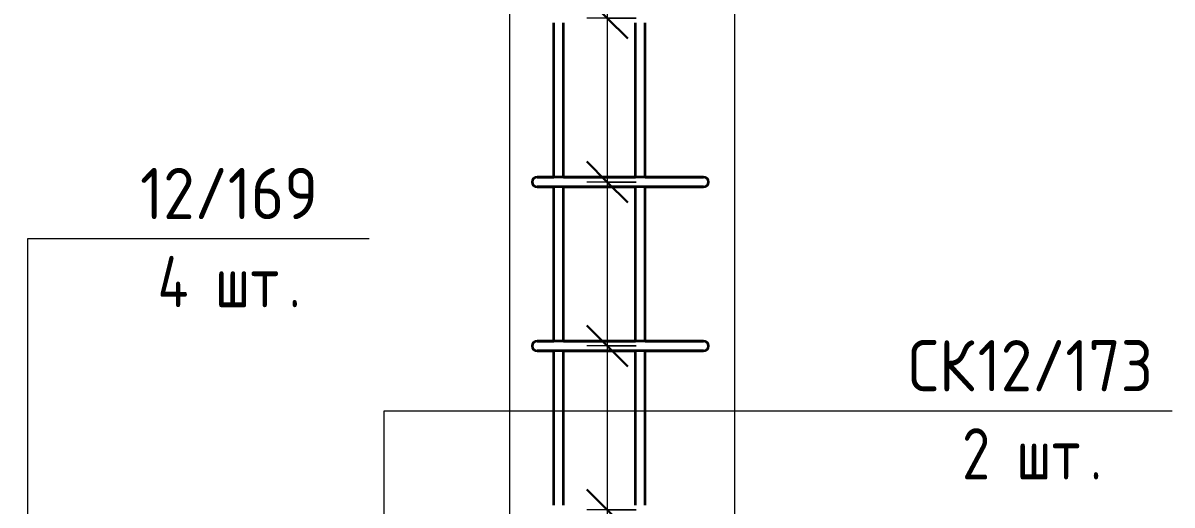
# Model space of a CAD drawing. Header units: millimetres. Extents: x -39709 to 12452, y -4989 to 80275.
# Drawn here: x 7468 to 8871, y 406 to 994 of the extents above; entities that cross this region are included whole.
import ezdxf

# ---------------------------------------------------------------- set-up
doc = ezdxf.new("R2010")
doc.units = ezdxf.units.MM
for name, color, linetype, lineweight in [('AA_Dim', 7, 'Continuous', 9), ('AA_Dim-25', 7, 'Continuous', 9), ('AA_Vinoska', 7, 'Continuous', 9), ('AF_Okno', 7, 'Continuous', 20), ('AF_Stena_Опалубка', 253, 'Continuous', 20), ('KR_Armatura_Tonkie', 7, 'Continuous', 20)]:
    doc.layers.add(name, color=color, linetype=linetype, lineweight=lineweight)
doc.styles.add('ISOCPEUR_6', font='isocpeur.TTF', dxfattribs={"width": 0.9, "height": 62.5})
doc.styles.add('ISOCPEUR_7', font='isocpeur.TTF', dxfattribs={"width": 0.8, "height": 62.5})
doc.dimstyles.new('10_Раскладка_арматуры_с_засечками', dxfattribs={"dimscale": 304.8, "dimtxt": 0.18, "dimasz": 0.164042, "dimexe": 0.082021, "dimexo": 0, "dimgap": 0, "dimtad": 1, "dimdec": 3, "dimrnd": 0.001, "dimdsep": 46, "dimtxsty": 'ISOCPEUR_7', "dimblk1": 'OBLIQUE', "dimblk2": 'OBLIQUE', "dimsah": 1, "dimcen": 0.09, "dimdle": 0.082021, "dimazin": 0, "dimtfac": 1, "dimtdec": 4, "dimtix": 1, "dimtmove": 0, "dimatfit": 3, "dimfxl": 1, "dimtvp": 1, "dimtolj": 1, "dimtzin": 0, "dimlwd": 18, "dimlwe": 18, "dimarcsym": 2})

# ---------------------------------------------------------------- blocks, each defined once
blk = doc.blocks.new('231_Отверстие прямоугольное в стене _Окно_Стена_ - Отверстие прямоугольное с обрамлением-4131200-Схема обрамления отверстия в стене 1200х1500')
at = {"layer": 'AF_Okno', "lineweight": 9}
for p, q in [((77539.956293, 1610), (78499.956293, 1850)), ((77299.956293, 350), (77539.956293, 1610))]:
    blk.add_line(p, q, dxfattribs=at)
blk = doc.blocks.new('231_Отверстие прямоугольное в стене _Окно_Стена_ - Отверстие прямоугольное с обрамлением-V44-Схема обрамления отверстия в стене 1200х1500')
at = {"layer": 'AF_Okno', "lineweight": 9}
for p, q in [((77539.956293, 1610), (78499.956293, 1850)), ((77299.956293, 350), (77539.956293, 1610))]:
    blk.add_line(p, q, dxfattribs=at)
blk = doc.blocks.new('DIMBLOCK146-Схема обрамления отверстия в стене 1200х1500')
at = {"layer": 'AA_Dim-25', "lineweight": 30}
for p, q in [((8181.2, 1200), (8156.2, 1225)), ((8181.2, 1200), (8206.2, 1175)), ((8181.2, 1000), (8156.2, 1025)), ((8181.2, 1000), (8206.2, 975))]:
    blk.add_line(p, q, dxfattribs=at)
at = {"layer": 'AA_Dim-25', "lineweight": 18}
for p, q in [((8216.5, 1200), (8156.2, 1200)), ((8181.2, 1200), (8181.2, 1000)), ((8181.2, 1200), (8216.5, 1200)), ((8216.5, 1000), (8156.2, 1000)), ((8181.2, 1000), (8216.5, 1000))]:
    blk.add_line(p, q, dxfattribs=at)
blk = doc.blocks.new('_Oblique')
at = {"color": 0, "linetype": 'ByBlock', "lineweight": -2}
blk.add_line((-0.5, -0.5), (0.5, 0.5), dxfattribs=at)
blk = doc.blocks.new('DIMBLOCK147-Схема обрамления отверстия в стене 1200х1500')
at = {"layer": 'AA_Dim-25', "lineweight": 30}
for p, q in [((8181.2, 1000), (8156.2, 1025)), ((8181.2, 1000), (8206.2, 975)), ((8181.2, 800), (8156.2, 825)), ((8181.2, 800), (8206.2, 775))]:
    blk.add_line(p, q, dxfattribs=at)
at = {"layer": 'AA_Dim-25', "lineweight": 18}
for p, q in [((8216.5, 1000), (8156.2, 1000)), ((8181.2, 1000), (8181.2, 800)), ((8181.2, 1000), (8216.5, 1000)), ((8216.5, 800), (8156.2, 800)), ((8181.2, 800), (8216.5, 800))]:
    blk.add_line(p, q, dxfattribs=at)
blk = doc.blocks.new('DIMBLOCK148-Схема обрамления отверстия в стене 1200х1500')
at = {"layer": 'AA_Dim-25', "lineweight": 30}
for p, q in [((8181.2, 800), (8156.2, 825)), ((8181.2, 800), (8206.2, 775)), ((8181.2, 600), (8156.2, 625)), ((8181.2, 600), (8206.2, 575))]:
    blk.add_line(p, q, dxfattribs=at)
at = {"layer": 'AA_Dim-25', "lineweight": 18}
for p, q in [((8216.5, 800), (8156.2, 800)), ((8181.2, 800), (8181.2, 600)), ((8181.2, 800), (8216.5, 800)), ((8216.5, 600), (8156.2, 600)), ((8181.2, 600), (8216.5, 600))]:
    blk.add_line(p, q, dxfattribs=at)
blk = doc.blocks.new('DIMBLOCK149-Схема обрамления отверстия в стене 1200х1500')
at = {"layer": 'AA_Dim-25', "lineweight": 30}
for p, q in [((8181.2, 600), (8156.2, 625)), ((8181.2, 600), (8206.2, 575)), ((8181.2, 400), (8156.2, 425)), ((8181.2, 400), (8206.2, 375))]:
    blk.add_line(p, q, dxfattribs=at)
at = {"layer": 'AA_Dim-25', "lineweight": 18}
for p, q in [((8216.5, 600), (8156.2, 600)), ((8181.2, 600), (8181.2, 375)), ((8181.2, 600), (8216.5, 600)), ((8216.5, 400), (8156.2, 400)), ((8181.2, 400), (8216.5, 400))]:
    blk.add_line(p, q, dxfattribs=at)
blk = doc.blocks.new('042_М_Арматуры - Диам длина поз _ Комментарий-3662934-Схема обрамления отверстия в стене 1200х1500')
at = {"layer": 'AA_Vinoska'}
blk.add_line((78958.9, -255), (79308.9, -255), dxfattribs=at)

msp = doc.modelspace()

# ---------------------------------------------------------------- linework, layer by layer
at = {"layer": 'AA_Vinoska'}
for p, q in [((7474.0772, 730.9819), (7540.5355, 730.9819)), ((7474.0772, 294.5729), (7474.0772, 730.9819)), ((7909.0064, 520.9451), (8520.7531, 520.9451)), ((7909.0064, 299.3069), (7909.0064, 520.9451))]:
    msp.add_line(p, q, dxfattribs=at)
at = {"layer": 'AF_Stena_Опалубка'}
for p, q in [((8336.858, -489.4495), (8336.858, 2640.8289)), ((8061.858, 1850), (8061.858, 350))]:
    msp.add_line(p, q, dxfattribs=at)
at = {"layer": 'KR_Armatura_Tonkie', "lineweight": 35}
for p, q in [((8115.858, 806), (8115.858, 994)), ((8115.858, 806), (8115.858, 994)), ((8127.858, 806), (8127.858, 994)), ((8127.858, 806), (8127.858, 994)), ((8215.608, 806), (8215.608, 994)), ((8215.608, 806), (8215.608, 994)), ((8227.608, 806), (8227.608, 994)), ((8227.608, 806), (8227.608, 994)), ((8157.0302, 806), (8095.5743, 806)), ((8095.5743, 806), (8115.762, 806)), ((8106.1185, 806), (8106.1185, 806)), ((8131.5743, 806), (8106.1185, 806)), ((8106.1185, 806), (8115.858, 806)), ((8127.822, 806), (8131.5743, 806)), ((8127.858, 806), (8143.284, 806)), ((8131.5743, 806), (8215.608, 806)), ((8262.9377, 806), (8131.5743, 806)), ((8194.1957, 806), (8157.0302, 806)), ((8227.608, 806), (8262.9377, 806)), ((8262.9377, 806), (8298.9377, 806)), ((8298.9377, 806), (8262.9377, 806)), ((8157.0302, 794), (8095.5743, 794)), ((8095.5743, 794), (8115.762, 794)), ((8131.5743, 794), (8095.5743, 794)), ((8095.5743, 794), (8106.1185, 794)), ((8106.1185, 794), (8115.858, 794)), ((8115.858, 606), (8115.858, 794)), ((8115.858, 606), (8115.858, 794)), ((8127.822, 794), (8131.5743, 794)), ((8127.858, 794), (8143.284, 794)), ((8127.858, 606), (8127.858, 794)), ((8127.858, 606), (8127.858, 794)), ((8131.5743, 794), (8215.608, 794)), ((8262.9377, 794), (8131.5743, 794)), ((8194.1957, 794), (8157.0302, 794)), ((8215.608, 606), (8215.608, 794)), ((8215.608, 606), (8215.608, 794)), ((8227.608, 794), (8262.9377, 794)), ((8227.608, 606), (8227.608, 794)), ((8227.608, 606), (8227.608, 794)), ((8262.9377, 794), (8298.9377, 794)), ((8298.9377, 794), (8262.9377, 794)), ((8157.0302, 606), (8095.5743, 606)), ((8095.5743, 606), (8115.762, 606)), ((8106.1185, 606), (8106.1185, 606)), ((8131.5743, 606), (8106.1185, 606)), ((8106.1185, 606), (8115.858, 606)), ((8127.822, 606), (8131.5743, 606)), ((8127.858, 606), (8143.284, 606)), ((8131.5743, 606), (8215.608, 606)), ((8262.9377, 606), (8131.5743, 606)), ((8194.1957, 606), (8157.0302, 606)), ((8227.608, 606), (8262.9377, 606)), ((8262.9377, 606), (8298.9377, 606)), ((8298.9377, 606), (8262.9377, 606)), ((8157.0302, 594), (8095.5743, 594)), ((8095.5743, 594), (8115.762, 594)), ((8131.5743, 594), (8095.5743, 594)), ((8095.5743, 594), (8106.1185, 594)), ((8106.1185, 594), (8115.858, 594)), ((8115.858, 406), (8115.858, 594)), ((8115.858, 406), (8115.858, 594)), ((8127.822, 594), (8131.5743, 594)), ((8127.858, 594), (8143.284, 594)), ((8127.858, 406), (8127.858, 594)), ((8127.858, 406), (8127.858, 594)), ((8131.5743, 594), (8215.608, 594)), ((8262.9377, 594), (8131.5743, 594)), ((8194.1957, 594), (8157.0302, 594)), ((8215.608, 406), (8215.608, 594)), ((8215.608, 406), (8215.608, 594)), ((8227.608, 594), (8262.9377, 594)), ((8227.608, 406), (8227.608, 594)), ((8227.608, 406), (8227.608, 594)), ((8262.9377, 594), (8298.9377, 594)), ((8298.9377, 594), (8262.9377, 594))]:
    msp.add_line(p, q, dxfattribs=at)
for centre, start, end in [((8095.5743, 800), 90, 270), ((8095.5743, 800), 90, 270), ((8095.5743, 800), 90, 270), ((8298.9377, 800), 270, 90), ((8298.9377, 800), 270, 90), ((8095.5743, 600), 90, 270), ((8095.5743, 600), 90, 270), ((8095.5743, 600), 90, 270), ((8298.9377, 600), 270, 90), ((8298.9377, 600), 270, 90)]:
    msp.add_arc(centre, 6, start, end, dxfattribs=at)

# ---------------------------------------------------------------- block references
at = {"layer": 'AA_Vinoska'}
for p in [(-71418.316, 986.0306), (-70438.0983, 775.9937)]:
    msp.add_blockref('042_М_Арматуры - Диам длина поз _ Комментарий-3662934-Схема обрамления отверстия в стене 1200х1500', p, dxfattribs=at)
at = {"layer": 'AF_Okno'}
for name in ['231_Отверстие прямоугольное в стене _Окно_Стена_ - Отверстие прямоугольное с обрамлением-4131200-Схема обрамления отверстия в стене 1200х1500', '231_Отверстие прямоугольное в стене _Окно_Стена_ - Отверстие прямоугольное с обрамлением-V44-Схема обрамления отверстия в стене 1200х1500']:
    msp.add_blockref(name, (-70438.0983, 0), dxfattribs=at)

# ---------------------------------------------------------------- texts
at = {"layer": 'AA_Vinoska', "char_height": 62.5, "attachment_point": 1}
for s, insert, width, style in [('12/169', (7610.9265, 817.2382), 263.354344, 'ISOCPEUR_6'), ('4 ', (7632.2765, 709.7619), 84.978875, 'ISOCPEUR_7'), ('шт', (7702.391, 709.7619), 109.0295, 'ISOCPEUR_7'), ('\\fISOCPEUR|b0|i0|c204|p34|;\\W.8;.', (7792.3494, 709.7619), 17.637125, 'ISOCPEUR_7'), ('СК', (8548.6191, 607.2013), 102.816422, 'ISOCPEUR_6'), ('12/173', (8633.4512, 607.2013), 263.354344, 'ISOCPEUR_6'), ('2 ', (8614.4941, 499.725), 80.16875, 'ISOCPEUR_7'), ('шт', (8680.64, 499.725), 109.0295, 'ISOCPEUR_7'), ('\\fISOCPEUR|b0|i0|c204|p34|;\\W.8;.', (8770.5983, 499.725), 17.637125, 'ISOCPEUR_7')]:
    msp.add_mtext(s, dxfattribs=dict(at, insert=insert, width=width, style=style))

# ---------------------------------------------------------------- dimensions: what is measured, and where the dimension line sits
at = {"layer": 'AA_Dim', "lineweight": 18}
for base, p1, p2, picture, middle in [((8181.1849, 1000), (8216.5402, 1200), (8216.5402, 1000), 'DIMBLOCK146-Схема обрамления отверстия в стене 1200х1500', (8149.9349, 1100)), ((8181.1849, 800), (8216.5402, 1000), (8216.5402, 800), 'DIMBLOCK147-Схема обрамления отверстия в стене 1200х1500', (8149.9349, 900)), ((8181.1849, 600), (8216.5402, 800), (8216.5402, 600), 'DIMBLOCK148-Схема обрамления отверстия в стене 1200х1500', (8149.9349, 700)), ((8181.1849, 400), (8216.5402, 600), (8216.5402, 400), 'DIMBLOCK149-Схема обрамления отверстия в стене 1200х1500', (8149.9349, 500))]:
    dim = msp.add_linear_dim(base=base, p1=p1, p2=p2, angle=90, dimstyle='10_Раскладка_арматуры_с_засечками', override={"dimpost": '<>', "dimfxl": 200}, dxfattribs=at)
    dim.commit()
    dim.dimension.update_dxf_attribs({"geometry": picture, "text_midpoint": middle})

doc.saveas('drawing.dxf')
